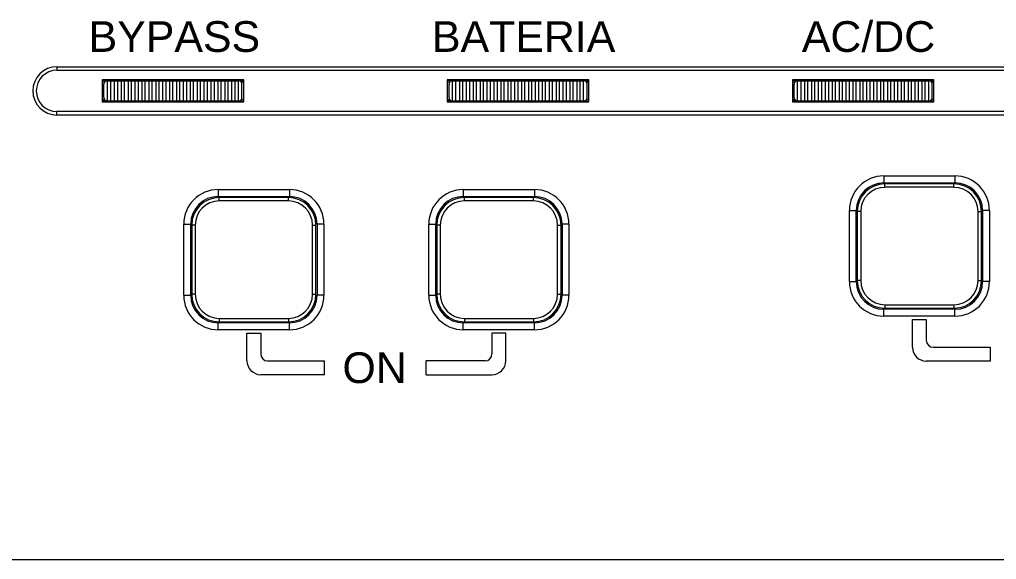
# Model space of a CAD drawing. Header units: millimetres. Extents: x -10 to 46, y -18 to 125.
# Drawn here: x 12.51 to 18.76, y 105.55 to 109 of the extents above; entities that cross this region are included whole.
import ezdxf

# ---------------------------------------------------------------- set-up
doc = ezdxf.new("R2010")
doc.units = ezdxf.units.MM
for name, color, linetype in [('4203-15164_0', 7, 'Continuous'), ('4203-16564_0', 7, 'Continuous'), ('4208-01013_0', 7, 'Continuous'), ('CONTINUA', 3, 'Continuous')]:
    doc.layers.add(name, color=color, linetype=linetype)
doc.styles.get("Standard").update_dxf_attribs({"font": 'arial.ttf'})

msp = doc.modelspace()

# ---------------------------------------------------------------- linework, layer by layer
at = {"color": 0, "linetype": 'ByBlock', "lineweight": 18}
for p, q in [((14.4612, 106.7308), (14.4612, 106.8192)), ((15.1113, 106.7308), (15.1113, 106.8192))]:
    msp.add_line(p, q, dxfattribs=at)
at = {"layer": '4203-15164_0', "color": 0, "linetype": 'ByBlock', "lineweight": 18}
for p, q in [((18.048, 107.9292), (18.048, 107.9513)), ((18.4898, 107.9513), (18.048, 107.9513)), ((18.4898, 107.9292), (18.048, 107.9292)), ((18.4898, 107.9292), (18.4898, 107.9513)), ((13.7883, 107.8419), (13.7883, 107.864)), ((14.23, 107.864), (13.7883, 107.864)), ((14.23, 107.8419), (14.23, 107.864)), ((15.3566, 107.8419), (15.3566, 107.864)), ((15.7984, 107.864), (15.3566, 107.864)), ((15.7984, 107.8419), (15.7984, 107.864)), ((14.23, 107.8419), (13.7883, 107.8419)), ((15.7984, 107.8419), (15.3566, 107.8419)), ((17.8713, 107.7745), (17.8713, 107.3328)), ((17.8934, 107.7745), (17.8713, 107.7745)), ((17.8934, 107.7745), (17.8934, 107.3328)), ((18.6444, 107.3328), (18.6444, 107.7745)), ((18.6444, 107.7745), (18.6665, 107.7745)), ((18.6665, 107.3328), (18.6665, 107.7745)), ((13.6115, 107.6873), (13.6115, 107.2455)), ((13.6336, 107.6873), (13.6115, 107.6873)), ((13.6336, 107.6873), (13.6336, 107.2455)), ((14.3847, 107.2455), (14.3847, 107.6873)), ((14.3847, 107.6873), (14.4067, 107.6873)), ((14.4067, 107.2455), (14.4067, 107.6873)), ((15.1799, 107.6873), (15.1799, 107.2455)), ((15.2019, 107.6873), (15.1799, 107.6873)), ((15.2019, 107.6873), (15.2019, 107.2455)), ((15.953, 107.2455), (15.953, 107.6873)), ((15.953, 107.6873), (15.9751, 107.6873)), ((15.9751, 107.2455), (15.9751, 107.6873)), ((17.8934, 107.3328), (17.8713, 107.3328)), ((18.6444, 107.3328), (18.6665, 107.3328)), ((13.6336, 107.2455), (13.6115, 107.2455)), ((14.3847, 107.2455), (14.4067, 107.2455)), ((15.2019, 107.2455), (15.1799, 107.2455)), ((15.953, 107.2455), (15.9751, 107.2455)), ((18.048, 107.1781), (18.4898, 107.1781)), ((18.048, 107.1781), (18.048, 107.156)), ((18.4898, 107.1781), (18.4898, 107.156)), ((18.048, 107.156), (18.4898, 107.156)), ((13.7883, 107.0909), (13.7883, 107.0688)), ((13.7883, 107.0909), (14.23, 107.0909)), ((13.7883, 107.0688), (14.23, 107.0688)), ((14.23, 107.0909), (14.23, 107.0688)), ((15.3566, 107.0909), (15.3566, 107.0688)), ((15.3566, 107.0909), (15.7984, 107.0909)), ((15.3566, 107.0688), (15.7984, 107.0688)), ((15.7984, 107.0909), (15.7984, 107.0688))]:
    msp.add_line(p, q, dxfattribs=at)
for centre, radius, start, end in [((18.048, 107.7745), 0.1767, 90, 180), ((18.048, 107.7745), 0.1546, 90, 180), ((18.4898, 107.7745), 0.1767, 0, 90), ((18.4898, 107.7745), 0.1546, 0, 90), ((13.7883, 107.6873), 0.1767, 90, 180), ((14.23, 107.6873), 0.1767, 0, 90), ((15.3566, 107.6873), 0.1767, 90, 180), ((15.7984, 107.6873), 0.1767, 0, 90), ((13.7883, 107.6873), 0.1546, 90, 180), ((14.23, 107.6873), 0.1546, 0, 90), ((15.3566, 107.6873), 0.1546, 90, 180), ((15.7984, 107.6873), 0.1546, 0, 90), ((18.048, 107.3328), 0.1767, 180, 270), ((18.048, 107.3328), 0.1546, 180, 270), ((18.4898, 107.3328), 0.1767, 270, 0), ((18.4898, 107.3328), 0.1546, 270, 0), ((13.7883, 107.2455), 0.1767, 180, 270), ((13.7883, 107.2455), 0.1546, 180, 270), ((14.23, 107.2455), 0.1767, 270, 0), ((14.23, 107.2455), 0.1546, 270, 0), ((15.3566, 107.2455), 0.1767, 180, 270), ((15.3566, 107.2455), 0.1546, 180, 270), ((15.7984, 107.2455), 0.1767, 270, 0), ((15.7984, 107.2455), 0.1546, 270, 0)]:
    msp.add_arc(centre, radius, start, end, dxfattribs=at)
at = {"layer": '4203-16564_0', "color": 0, "linetype": 'ByBlock', "lineweight": 18}
for p, q in [((12.7491, 108.7006), (12.7491, 108.6785)), ((12.7491, 108.7006), (23.0868, 108.7006)), ((12.7491, 108.6785), (23.0868, 108.6785)), ((13.0385, 108.6166), (13.0385, 108.4753)), ((13.9441, 108.6166), (13.0385, 108.6166)), ((13.9441, 108.4753), (13.9441, 108.6166)), ((15.2474, 108.6166), (15.2474, 108.4753)), ((16.153, 108.6166), (15.2474, 108.6166)), ((16.153, 108.4753), (16.153, 108.6166)), ((17.4563, 108.6166), (17.4563, 108.4753)), ((18.3619, 108.6166), (17.4563, 108.6166)), ((18.3619, 108.4753), (18.3619, 108.6166)), ((13.0385, 108.4753), (13.9441, 108.4753)), ((15.2474, 108.4753), (16.153, 108.4753)), ((17.4563, 108.4753), (18.3619, 108.4753)), ((12.7491, 108.3913), (12.7491, 108.4134)), ((23.0868, 108.4134), (12.7491, 108.4134)), ((23.0868, 108.3913), (12.7491, 108.3913)), ((18.0414, 108.0021), (18.0414, 107.9579)), ((18.0414, 108.0021), (18.4965, 108.0021)), ((18.4965, 108.0021), (18.4965, 107.9579)), ((18.0414, 107.9579), (18.4965, 107.9579)), ((13.7816, 107.9148), (13.7816, 107.8706)), ((13.7816, 107.9148), (14.2367, 107.9148)), ((13.7816, 107.8706), (14.2367, 107.8706)), ((14.2367, 107.9148), (14.2367, 107.8706)), ((15.3499, 107.9148), (15.3499, 107.8706)), ((15.3499, 107.9148), (15.805, 107.9148)), ((15.3499, 107.8706), (15.805, 107.8706)), ((15.805, 107.9148), (15.805, 107.8706)), ((17.8205, 107.3261), (17.8205, 107.7812)), ((17.8205, 107.7812), (17.8647, 107.7812)), ((17.8647, 107.3261), (17.8647, 107.7812)), ((18.6732, 107.7812), (18.6732, 107.3261)), ((18.7173, 107.7812), (18.6732, 107.7812)), ((18.7173, 107.7812), (18.7173, 107.3261)), ((13.5607, 107.2389), (13.5607, 107.6939)), ((13.5607, 107.6939), (13.6049, 107.6939)), ((13.6049, 107.2389), (13.6049, 107.6939)), ((14.4134, 107.6939), (14.4134, 107.2389)), ((14.4576, 107.6939), (14.4134, 107.6939)), ((14.4576, 107.6939), (14.4576, 107.2389)), ((15.1291, 107.2389), (15.1291, 107.6939)), ((15.1291, 107.6939), (15.1732, 107.6939)), ((15.1732, 107.2389), (15.1732, 107.6939)), ((15.9817, 107.6939), (15.9817, 107.2389)), ((16.0259, 107.6939), (15.9817, 107.6939)), ((16.0259, 107.6939), (16.0259, 107.2389)), ((17.8205, 107.3261), (17.8647, 107.3261)), ((18.7173, 107.3261), (18.6732, 107.3261)), ((13.5607, 107.2389), (13.6049, 107.2389)), ((14.4576, 107.2389), (14.4134, 107.2389)), ((15.1291, 107.2389), (15.1732, 107.2389)), ((16.0259, 107.2389), (15.9817, 107.2389)), ((18.4965, 107.1494), (18.0414, 107.1494)), ((18.0414, 107.1052), (18.0414, 107.1494)), ((18.4965, 107.1052), (18.0414, 107.1052)), ((18.4965, 107.1052), (18.4965, 107.1494)), ((13.7816, 107.018), (13.7816, 107.0621)), ((14.2367, 107.0621), (13.7816, 107.0621)), ((14.2367, 107.018), (14.2367, 107.0621)), ((15.3499, 107.018), (15.3499, 107.0621)), ((15.805, 107.0621), (15.3499, 107.0621)), ((15.805, 107.018), (15.805, 107.0621)), ((18.2248, 107.0832), (18.3131, 107.0832)), ((18.2248, 106.9064), (18.2248, 107.0832)), ((18.3131, 107.0832), (18.3131, 106.9506)), ((14.2367, 107.018), (13.7816, 107.018)), ((13.965, 106.8192), (13.965, 106.9959)), ((13.965, 106.9959), (14.0533, 106.9959)), ((14.0533, 106.9959), (14.0533, 106.8633)), ((15.805, 107.018), (15.3499, 107.018)), ((15.5333, 106.9959), (15.5333, 106.8633)), ((15.6216, 106.9959), (15.5333, 106.9959)), ((15.6216, 106.8192), (15.6216, 106.9959)), ((18.3573, 106.9064), (18.721, 106.9064)), ((18.721, 106.9064), (18.721, 106.8181)), ((14.0975, 106.8192), (14.4612, 106.8192)), ((15.4891, 106.8192), (15.1113, 106.8192)), ((18.721, 106.8181), (18.3131, 106.8181)), ((14.4612, 106.7308), (14.0533, 106.7308)), ((15.1113, 106.7308), (15.5333, 106.7308)), ((11.0836, 105.5491), (24.7125, 105.5491))]:
    msp.add_line(p, q, dxfattribs=at)
for centre, radius, start, end in [((12.7491, 108.5459), 0.1546, 90, 270), ((12.7491, 108.5459), 0.1325, 90, 270), ((18.0414, 107.7812), 0.2209, 90, 180), ((18.4965, 107.7812), 0.2209, 0, 90), ((18.0414, 107.7812), 0.1767, 90, 180), ((18.4965, 107.7812), 0.1767, 0, 90), ((13.7816, 107.6939), 0.2209, 90, 180), ((13.7816, 107.6939), 0.1767, 90, 180), ((14.2367, 107.6939), 0.2209, 0, 90), ((14.2367, 107.6939), 0.1767, 0, 90), ((15.3499, 107.6939), 0.2209, 90, 180), ((15.3499, 107.6939), 0.1767, 90, 180), ((15.805, 107.6939), 0.2209, 0, 90), ((15.805, 107.6939), 0.1767, 0, 90), ((18.0414, 107.3261), 0.2209, 180, 270), ((18.0414, 107.3261), 0.1767, 180, 270), ((18.4965, 107.3261), 0.2209, 270, 0), ((18.4965, 107.3261), 0.1767, 270, 0), ((13.7816, 107.2389), 0.2209, 180, 270), ((13.7816, 107.2389), 0.1767, 180, 270), ((14.2367, 107.2389), 0.2209, 270, 0), ((14.2367, 107.2389), 0.1767, 270, 0), ((15.3499, 107.2389), 0.2209, 180, 270), ((15.3499, 107.2389), 0.1767, 180, 270), ((15.805, 107.2389), 0.2209, 270, 0), ((15.805, 107.2389), 0.1767, 270, 0), ((18.3573, 106.9506), 0.0442, 180, 270), ((14.0975, 106.8633), 0.0442, 180, 270), ((15.4891, 106.8633), 0.0442, 270, 0), ((18.3131, 106.9064), 0.0884, 180, 270), ((14.0533, 106.8192), 0.0884, 180, 270), ((15.5333, 106.8192), 0.0884, 270, 0)]:
    msp.add_arc(centre, radius, start, end, dxfattribs=at)
at = {"layer": '4208-01013_0', "color": 0, "linetype": 'ByBlock', "lineweight": 18}
for p, q in [((13.0693, 108.6121), (13.0385, 108.6121)), ((13.0716, 108.6122), (13.0693, 108.6121)), ((13.0716, 108.4797), (13.0716, 108.6122)), ((13.0716, 108.6122), (13.911, 108.6122)), ((13.0937, 108.4811), (13.0937, 108.6108)), ((13.1158, 108.6108), (13.1158, 108.4811)), ((13.1379, 108.4811), (13.1379, 108.6108)), ((13.16, 108.6108), (13.16, 108.4811)), ((13.1821, 108.4811), (13.1821, 108.6108)), ((13.2042, 108.6108), (13.2042, 108.4811)), ((13.2263, 108.4811), (13.2263, 108.6108)), ((13.2483, 108.6108), (13.2483, 108.4811)), ((13.2704, 108.4811), (13.2704, 108.6108)), ((13.2925, 108.6108), (13.2925, 108.4811)), ((13.3146, 108.4811), (13.3146, 108.6108)), ((13.3367, 108.6108), (13.3367, 108.4811)), ((13.3588, 108.4811), (13.3588, 108.6108)), ((13.3809, 108.6108), (13.3809, 108.4811)), ((13.403, 108.4811), (13.403, 108.6108)), ((13.4251, 108.6108), (13.4251, 108.4811)), ((13.4471, 108.4811), (13.4471, 108.6108)), ((13.4692, 108.6108), (13.4692, 108.4811)), ((13.4913, 108.4811), (13.4913, 108.6108)), ((13.5134, 108.6108), (13.5134, 108.4811)), ((13.5355, 108.4811), (13.5355, 108.6108)), ((13.5576, 108.6108), (13.5576, 108.4811)), ((13.5797, 108.4811), (13.5797, 108.6108)), ((13.6018, 108.6108), (13.6018, 108.4811)), ((13.6239, 108.4811), (13.6239, 108.6108)), ((13.6459, 108.6108), (13.6459, 108.4811)), ((13.668, 108.4811), (13.668, 108.6108)), ((13.6901, 108.6108), (13.6901, 108.4811)), ((13.7122, 108.4811), (13.7122, 108.6108)), ((13.7343, 108.6108), (13.7343, 108.4811)), ((13.7564, 108.4811), (13.7564, 108.6108)), ((13.7785, 108.6108), (13.7785, 108.4811)), ((13.8006, 108.4811), (13.8006, 108.6108)), ((13.8227, 108.6108), (13.8227, 108.4811)), ((13.8447, 108.4811), (13.8447, 108.6108)), ((13.8668, 108.6108), (13.8668, 108.4811)), ((13.8889, 108.4811), (13.8889, 108.6108)), ((13.911, 108.4797), (13.911, 108.6122)), ((13.9134, 108.6121), (13.9441, 108.6121)), ((15.2782, 108.6121), (15.2474, 108.6121)), ((15.2805, 108.6122), (15.2782, 108.6121)), ((15.2805, 108.4797), (15.2805, 108.6122)), ((15.2805, 108.6122), (16.1199, 108.6122)), ((15.3026, 108.4811), (15.3026, 108.6108)), ((15.3247, 108.6108), (15.3247, 108.4811)), ((15.3468, 108.4811), (15.3468, 108.6108)), ((15.3689, 108.6108), (15.3689, 108.4811)), ((15.391, 108.4811), (15.391, 108.6108)), ((15.4131, 108.6108), (15.4131, 108.4811)), ((15.4351, 108.4811), (15.4351, 108.6108)), ((15.4572, 108.6108), (15.4572, 108.4811)), ((15.4793, 108.4811), (15.4793, 108.6108)), ((15.5014, 108.6108), (15.5014, 108.4811)), ((15.5235, 108.4811), (15.5235, 108.6108)), ((15.5456, 108.6108), (15.5456, 108.4811)), ((15.5677, 108.4811), (15.5677, 108.6108)), ((15.5898, 108.6108), (15.5898, 108.4811)), ((15.6119, 108.4811), (15.6119, 108.6108)), ((15.634, 108.6108), (15.634, 108.4811)), ((15.656, 108.4811), (15.656, 108.6108)), ((15.6781, 108.6108), (15.6781, 108.4811)), ((15.7002, 108.4811), (15.7002, 108.6108)), ((15.7223, 108.6108), (15.7223, 108.4811)), ((15.7444, 108.4811), (15.7444, 108.6108)), ((15.7665, 108.6108), (15.7665, 108.4811)), ((15.7886, 108.4811), (15.7886, 108.6108)), ((15.8107, 108.6108), (15.8107, 108.4811)), ((15.8328, 108.4811), (15.8328, 108.6108)), ((15.8548, 108.6108), (15.8548, 108.4811)), ((15.8769, 108.4811), (15.8769, 108.6108)), ((15.899, 108.6108), (15.899, 108.4811)), ((15.9211, 108.4811), (15.9211, 108.6108)), ((15.9432, 108.6108), (15.9432, 108.4811)), ((15.9653, 108.4811), (15.9653, 108.6108)), ((15.9874, 108.6108), (15.9874, 108.4811)), ((16.0095, 108.4811), (16.0095, 108.6108)), ((16.0316, 108.6108), (16.0316, 108.4811)), ((16.0536, 108.4811), (16.0536, 108.6108)), ((16.0757, 108.6108), (16.0757, 108.4811)), ((16.0978, 108.4811), (16.0978, 108.6108)), ((16.1199, 108.4797), (16.1199, 108.6122)), ((16.1223, 108.6121), (16.153, 108.6121)), ((17.4871, 108.6121), (17.4563, 108.6121)), ((17.4894, 108.6122), (17.4871, 108.6121)), ((17.4894, 108.4797), (17.4894, 108.6122)), ((17.4894, 108.6122), (18.3288, 108.6122)), ((17.5115, 108.4811), (17.5115, 108.6108)), ((17.5336, 108.6108), (17.5336, 108.4811)), ((17.5557, 108.4811), (17.5557, 108.6108)), ((17.5778, 108.6108), (17.5778, 108.4811)), ((17.5999, 108.4811), (17.5999, 108.6108)), ((17.622, 108.6108), (17.622, 108.4811)), ((17.644, 108.4811), (17.644, 108.6108)), ((17.6661, 108.6108), (17.6661, 108.4811)), ((17.6882, 108.4811), (17.6882, 108.6108)), ((17.7103, 108.6108), (17.7103, 108.4811)), ((17.7324, 108.4811), (17.7324, 108.6108)), ((17.7545, 108.6108), (17.7545, 108.4811)), ((17.7766, 108.4811), (17.7766, 108.6108)), ((17.7987, 108.6108), (17.7987, 108.4811)), ((17.8208, 108.4811), (17.8208, 108.6108)), ((17.8428, 108.6108), (17.8428, 108.4811)), ((17.8649, 108.4811), (17.8649, 108.6108)), ((17.887, 108.6108), (17.887, 108.4811)), ((17.9091, 108.4811), (17.9091, 108.6108)), ((17.9312, 108.6108), (17.9312, 108.4811)), ((17.9533, 108.4811), (17.9533, 108.6108)), ((17.9754, 108.6108), (17.9754, 108.4811)), ((17.9975, 108.4811), (17.9975, 108.6108)), ((18.0196, 108.6108), (18.0196, 108.4811)), ((18.0416, 108.4811), (18.0416, 108.6108)), ((18.0637, 108.6108), (18.0637, 108.4811)), ((18.0858, 108.4811), (18.0858, 108.6108)), ((18.1079, 108.6108), (18.1079, 108.4811)), ((18.13, 108.4811), (18.13, 108.6108)), ((18.1521, 108.6108), (18.1521, 108.4811)), ((18.1742, 108.4811), (18.1742, 108.6108)), ((18.1963, 108.6108), (18.1963, 108.4811)), ((18.2184, 108.4811), (18.2184, 108.6108)), ((18.2404, 108.6108), (18.2404, 108.4811)), ((18.2625, 108.4811), (18.2625, 108.6108)), ((18.2846, 108.6108), (18.2846, 108.4811)), ((18.3067, 108.4811), (18.3067, 108.6108)), ((18.3288, 108.4797), (18.3288, 108.6122)), ((18.3312, 108.6121), (18.3619, 108.6121)), ((13.0525, 108.6012), (13.0385, 108.6012)), ((13.05, 108.593), (13.0495, 108.5887)), ((13.0495, 108.5032), (13.0495, 108.5887)), ((13.9441, 108.6012), (13.9301, 108.6012)), ((13.9331, 108.5032), (13.9331, 108.5887)), ((15.2614, 108.6012), (15.2474, 108.6012)), ((15.2589, 108.593), (15.2584, 108.5887)), ((15.2584, 108.5032), (15.2584, 108.5887)), ((16.153, 108.6012), (16.139, 108.6012)), ((16.142, 108.5032), (16.142, 108.5887)), ((17.4703, 108.6012), (17.4563, 108.6012)), ((17.4678, 108.593), (17.4673, 108.5887)), ((17.4673, 108.5032), (17.4673, 108.5887)), ((18.3619, 108.6012), (18.3479, 108.6012)), ((18.3509, 108.5032), (18.3509, 108.5887)), ((13.0385, 108.4907), (13.0525, 108.4907)), ((13.9301, 108.4907), (13.9441, 108.4907)), ((15.2474, 108.4907), (15.2614, 108.4907)), ((16.139, 108.4907), (16.153, 108.4907)), ((17.4563, 108.4907), (17.4703, 108.4907)), ((18.3479, 108.4907), (18.3619, 108.4907)), ((13.0693, 108.4798), (13.0385, 108.4798)), ((13.911, 108.4797), (13.0716, 108.4797)), ((13.911, 108.4797), (13.9134, 108.4798)), ((13.9134, 108.4798), (13.9441, 108.4798)), ((15.2782, 108.4798), (15.2474, 108.4798)), ((16.1199, 108.4797), (15.2805, 108.4797)), ((16.1199, 108.4797), (16.1223, 108.4798)), ((16.1223, 108.4798), (16.153, 108.4798)), ((17.4871, 108.4798), (17.4563, 108.4798)), ((18.3288, 108.4797), (17.4894, 108.4797)), ((18.3288, 108.4797), (18.3312, 108.4798)), ((18.3312, 108.4798), (18.3619, 108.4798))]:
    msp.add_line(p, q, dxfattribs=at)
for points in [[(13.0716, 108.6108), (13.0688, 108.6105), (13.0653, 108.6098), (13.0616, 108.6082), (13.0577, 108.6057), (13.054, 108.602), (13.0514, 108.5975), (13.05, 108.593)], [(13.0693, 108.6121), (13.0643, 108.611), (13.0595, 108.6086), (13.0554, 108.6051), (13.0525, 108.6012)], [(13.9331, 108.5887), (13.9327, 108.593), (13.9313, 108.5975), (13.9286, 108.6019), (13.925, 108.6056), (13.9211, 108.6082), (13.9173, 108.6098), (13.9139, 108.6105), (13.911, 108.6108)], [(13.9301, 108.6012), (13.9272, 108.6051), (13.9232, 108.6086), (13.9184, 108.611), (13.9134, 108.6121)], [(15.2805, 108.6108), (15.2777, 108.6105), (15.2742, 108.6098), (15.2704, 108.6082), (15.2665, 108.6057), (15.2629, 108.602), (15.2603, 108.5975), (15.2589, 108.593)], [(15.2782, 108.6121), (15.2732, 108.611), (15.2683, 108.6086), (15.2643, 108.6051), (15.2614, 108.6012)], [(16.142, 108.5887), (16.1416, 108.593), (16.1402, 108.5975), (16.1375, 108.6019), (16.1339, 108.6056), (16.13, 108.6082), (16.1262, 108.6098), (16.1228, 108.6105), (16.1199, 108.6108)], [(16.139, 108.6012), (16.1361, 108.6051), (16.1321, 108.6086), (16.1273, 108.611), (16.1223, 108.6121)], [(17.4894, 108.6108), (17.4866, 108.6105), (17.4831, 108.6098), (17.4793, 108.6082), (17.4754, 108.6057), (17.4718, 108.602), (17.4692, 108.5975), (17.4678, 108.593)], [(17.4871, 108.6121), (17.4821, 108.611), (17.4772, 108.6086), (17.4732, 108.6051), (17.4703, 108.6012)], [(18.3509, 108.5887), (18.3505, 108.593), (18.3491, 108.5975), (18.3464, 108.6019), (18.3428, 108.6056), (18.3389, 108.6082), (18.3351, 108.6098), (18.3317, 108.6105), (18.3288, 108.6108)], [(18.3479, 108.6012), (18.345, 108.6051), (18.341, 108.6086), (18.3362, 108.611), (18.3312, 108.6121)], [(13.0495, 108.5032), (13.05, 108.4989), (13.0514, 108.4944), (13.054, 108.49), (13.0576, 108.4862), (13.0615, 108.4837), (13.0653, 108.4821), (13.0688, 108.4814), (13.0716, 108.4811)], [(13.0525, 108.4907), (13.0554, 108.4868), (13.0595, 108.4833), (13.0643, 108.4809), (13.0693, 108.4798)], [(13.911, 108.4811), (13.9139, 108.4814), (13.9173, 108.4821), (13.9211, 108.4837), (13.925, 108.4862), (13.9286, 108.4899), (13.9313, 108.4944), (13.9327, 108.4989), (13.9331, 108.5032)], [(13.9134, 108.4798), (13.9184, 108.4809), (13.9232, 108.4833), (13.9272, 108.4868), (13.9301, 108.4907)], [(15.2584, 108.5032), (15.2589, 108.4989), (15.2603, 108.4944), (15.2629, 108.49), (15.2665, 108.4862), (15.2704, 108.4837), (15.2742, 108.4821), (15.2777, 108.4814), (15.2805, 108.4811)], [(15.2614, 108.4907), (15.2643, 108.4868), (15.2683, 108.4833), (15.2732, 108.4809), (15.2782, 108.4798)], [(16.1199, 108.4811), (16.1228, 108.4814), (16.1262, 108.4821), (16.13, 108.4837), (16.1339, 108.4862), (16.1375, 108.4899), (16.1401, 108.4944), (16.1416, 108.4989), (16.142, 108.5032)], [(16.1223, 108.4798), (16.1273, 108.4809), (16.1321, 108.4833), (16.1361, 108.4868), (16.139, 108.4907)], [(17.4673, 108.5032), (17.4678, 108.4989), (17.4692, 108.4944), (17.4718, 108.49), (17.4754, 108.4862), (17.4793, 108.4837), (17.4831, 108.4821), (17.4866, 108.4814), (17.4894, 108.4811)], [(17.4703, 108.4907), (17.4732, 108.4868), (17.4772, 108.4833), (17.4821, 108.4809), (17.4871, 108.4798)], [(18.3288, 108.4811), (18.3317, 108.4814), (18.3351, 108.4821), (18.3389, 108.4837), (18.3428, 108.4862), (18.3464, 108.4899), (18.349, 108.4944), (18.3505, 108.4989), (18.3509, 108.5032)], [(18.3312, 108.4798), (18.3362, 108.4809), (18.341, 108.4833), (18.345, 108.4868), (18.3479, 108.4907)]]:
    msp.add_lwpolyline(points, dxfattribs=at)
for centre, major_axis, ratio, start_param, end_param in [((13.0827, 108.6109), (0.0133, 0), 0.017455, 3.727278, 5.6975), ((13.1048, 108.6109), (0.0133, 0), 0.017455, 3.727278, 5.6975), ((13.1269, 108.6109), (0.0133, 0), 0.017455, 3.727278, 5.6975), ((13.1489, 108.6109), (0.0133, 0), 0.017455, 3.727278, 5.6975), ((13.171, 108.6109), (0.0133, 0), 0.017455, 3.727278, 5.6975), ((13.1931, 108.6109), (0.0133, 0), 0.017455, 3.727278, 5.6975), ((13.2152, 108.6109), (0.0133, 0), 0.017455, 3.727278, 5.6975), ((13.2373, 108.6109), (0.0133, 0), 0.017455, 3.727278, 5.6975), ((13.2594, 108.6109), (0.0133, 0), 0.017455, 3.727278, 5.6975), ((13.2815, 108.6109), (0.0133, 0), 0.017455, 3.727278, 5.6975), ((13.3036, 108.6109), (0.0133, 0), 0.017455, 3.727278, 5.6975), ((13.3257, 108.6109), (0.0133, 0), 0.017455, 3.727278, 5.6975), ((13.3477, 108.6109), (0.0133, 0), 0.017455, 3.727278, 5.6975), ((13.3698, 108.6109), (0.0133, 0), 0.017455, 3.727278, 5.6975), ((13.3919, 108.6109), (0.0133, 0), 0.017455, 3.727278, 5.6975), ((13.414, 108.6109), (0.0133, 0), 0.017455, 3.727278, 5.6975), ((13.4361, 108.6109), (0.0133, 0), 0.017455, 3.727278, 5.6975), ((13.4582, 108.6109), (0.0133, 0), 0.017455, 3.727278, 5.6975), ((13.4803, 108.6109), (0.0133, 0), 0.017455, 3.727278, 5.6975), ((13.5024, 108.6109), (0.0133, 0), 0.017455, 3.727278, 5.6975), ((13.5245, 108.6109), (0.0133, 0), 0.017455, 3.727278, 5.6975), ((13.5465, 108.6109), (0.0133, 0), 0.017455, 3.727278, 5.6975), ((13.5686, 108.6109), (0.0133, 0), 0.017455, 3.727278, 5.6975), ((13.5907, 108.6109), (0.0133, 0), 0.017455, 3.727278, 5.6975), ((13.6128, 108.6109), (0.0133, 0), 0.017455, 3.727278, 5.6975), ((13.6349, 108.6109), (0.0133, 0), 0.017455, 3.727278, 5.6975), ((13.657, 108.6109), (0.0133, 0), 0.017455, 3.727278, 5.6975), ((13.6791, 108.6109), (0.0133, 0), 0.017455, 3.727278, 5.6975), ((13.7012, 108.6109), (0.0133, 0), 0.017455, 3.727278, 5.6975), ((13.7233, 108.6109), (0.0133, 0), 0.017455, 3.727278, 5.6975), ((13.7453, 108.6109), (0.0133, 0), 0.017455, 3.727278, 5.6975), ((13.7674, 108.6109), (0.0133, 0), 0.017455, 3.727278, 5.6975), ((13.7895, 108.6109), (0.0133, 0), 0.017455, 3.727278, 5.6975), ((13.8116, 108.6109), (0.0133, 0), 0.017455, 3.727278, 5.6975), ((13.8337, 108.6109), (0.0133, 0), 0.017455, 3.727278, 5.6975), ((13.8558, 108.6109), (0.0133, 0), 0.017455, 3.727278, 5.6975), ((13.8779, 108.6109), (0.0133, 0), 0.017455, 3.727278, 5.6975), ((13.9, 108.6109), (0.0133, 0), 0.017455, 3.727278, 5.6975), ((13.911, 108.599), (0.0221, 0), 0.600122, 1.463421, 1.570796), ((15.2916, 108.6109), (0.0133, 0), 0.017455, 3.727278, 5.6975), ((15.3137, 108.6109), (0.0133, 0), 0.017455, 3.727278, 5.6975), ((15.3357, 108.6109), (0.0133, 0), 0.017455, 3.727278, 5.6975), ((15.3578, 108.6109), (0.0133, 0), 0.017455, 3.727278, 5.6975), ((15.3799, 108.6109), (0.0133, 0), 0.017455, 3.727278, 5.6975), ((15.402, 108.6109), (0.0133, 0), 0.017455, 3.727278, 5.6975), ((15.4241, 108.6109), (0.0133, 0), 0.017455, 3.727278, 5.6975), ((15.4462, 108.6109), (0.0133, 0), 0.017455, 3.727278, 5.6975), ((15.4683, 108.6109), (0.0133, 0), 0.017455, 3.727278, 5.6975), ((15.4904, 108.6109), (0.0133, 0), 0.017455, 3.727278, 5.6975), ((15.5125, 108.6109), (0.0133, 0), 0.017455, 3.727278, 5.6975), ((15.5346, 108.6109), (0.0133, 0), 0.017455, 3.727278, 5.6975), ((15.5566, 108.6109), (0.0133, 0), 0.017455, 3.727278, 5.6975), ((15.5787, 108.6109), (0.0133, 0), 0.017455, 3.727278, 5.6975), ((15.6008, 108.6109), (0.0133, 0), 0.017455, 3.727278, 5.6975), ((15.6229, 108.6109), (0.0133, 0), 0.017455, 3.727278, 5.6975), ((15.645, 108.6109), (0.0133, 0), 0.017455, 3.727278, 5.6975), ((15.6671, 108.6109), (0.0133, 0), 0.017455, 3.727278, 5.6975), ((15.6892, 108.6109), (0.0133, 0), 0.017455, 3.727278, 5.6975), ((15.7113, 108.6109), (0.0133, 0), 0.017455, 3.727278, 5.6975), ((15.7334, 108.6109), (0.0133, 0), 0.017455, 3.727278, 5.6975), ((15.7554, 108.6109), (0.0133, 0), 0.017455, 3.727278, 5.6975), ((15.7775, 108.6109), (0.0133, 0), 0.017455, 3.727278, 5.6975), ((15.7996, 108.6109), (0.0133, 0), 0.017455, 3.727278, 5.6975), ((15.8217, 108.6109), (0.0133, 0), 0.017455, 3.727278, 5.6975), ((15.8438, 108.6109), (0.0133, 0), 0.017455, 3.727278, 5.6975), ((15.8659, 108.6109), (0.0133, 0), 0.017455, 3.727278, 5.6975), ((15.888, 108.6109), (0.0133, 0), 0.017455, 3.727278, 5.6975), ((15.9101, 108.6109), (0.0133, 0), 0.017455, 3.727278, 5.6975), ((15.9322, 108.6109), (0.0133, 0), 0.017455, 3.727278, 5.6975), ((15.9542, 108.6109), (0.0133, 0), 0.017455, 3.727278, 5.6975), ((15.9763, 108.6109), (0.0133, 0), 0.017455, 3.727278, 5.6975), ((15.9984, 108.6109), (0.0133, 0), 0.017455, 3.727278, 5.6975), ((16.0205, 108.6109), (0.0133, 0), 0.017455, 3.727278, 5.6975), ((16.0426, 108.6109), (0.0133, 0), 0.017455, 3.727278, 5.6975), ((16.0647, 108.6109), (0.0133, 0), 0.017455, 3.727278, 5.6975), ((16.0868, 108.6109), (0.0133, 0), 0.017455, 3.727278, 5.6975), ((16.1089, 108.6109), (0.0133, 0), 0.017455, 3.727278, 5.6975), ((16.1199, 108.599), (0.0221, 0), 0.600122, 1.463421, 1.570796), ((17.5005, 108.6109), (0.0133, 0), 0.017455, 3.727278, 5.6975), ((17.5226, 108.6109), (0.0133, 0), 0.017455, 3.727278, 5.6975), ((17.5446, 108.6109), (0.0133, 0), 0.017455, 3.727278, 5.6975), ((17.5667, 108.6109), (0.0133, 0), 0.017455, 3.727278, 5.6975), ((17.5888, 108.6109), (0.0133, 0), 0.017455, 3.727278, 5.6975), ((17.6109, 108.6109), (0.0133, 0), 0.017455, 3.727278, 5.6975), ((17.633, 108.6109), (0.0133, 0), 0.017455, 3.727278, 5.6975), ((17.6551, 108.6109), (0.0133, 0), 0.017455, 3.727278, 5.6975), ((17.6772, 108.6109), (0.0133, 0), 0.017455, 3.727278, 5.6975), ((17.6993, 108.6109), (0.0133, 0), 0.017455, 3.727278, 5.6975), ((17.7214, 108.6109), (0.0133, 0), 0.017455, 3.727278, 5.6975), ((17.7434, 108.6109), (0.0133, 0), 0.017455, 3.727278, 5.6975), ((17.7655, 108.6109), (0.0133, 0), 0.017455, 3.727278, 5.6975), ((17.7876, 108.6109), (0.0133, 0), 0.017455, 3.727278, 5.6975), ((17.8097, 108.6109), (0.0133, 0), 0.017455, 3.727278, 5.6975), ((17.8318, 108.6109), (0.0133, 0), 0.017455, 3.727278, 5.6975), ((17.8539, 108.6109), (0.0133, 0), 0.017455, 3.727278, 5.6975), ((17.876, 108.6109), (0.0133, 0), 0.017455, 3.727278, 5.6975), ((17.8981, 108.6109), (0.0133, 0), 0.017455, 3.727278, 5.6975), ((17.9202, 108.6109), (0.0133, 0), 0.017455, 3.727278, 5.6975), ((17.9422, 108.6109), (0.0133, 0), 0.017455, 3.727278, 5.6975), ((17.9643, 108.6109), (0.0133, 0), 0.017455, 3.727278, 5.6975), ((17.9864, 108.6109), (0.0133, 0), 0.017455, 3.727278, 5.6975), ((18.0085, 108.6109), (0.0133, 0), 0.017455, 3.727278, 5.6975), ((18.0306, 108.6109), (0.0133, 0), 0.017455, 3.727278, 5.6975), ((18.0527, 108.6109), (0.0133, 0), 0.017455, 3.727278, 5.6975), ((18.0748, 108.6109), (0.0133, 0), 0.017455, 3.727278, 5.6975), ((18.0969, 108.6109), (0.0133, 0), 0.017455, 3.727278, 5.6975), ((18.119, 108.6109), (0.0133, 0), 0.017455, 3.727278, 5.6975), ((18.141, 108.6109), (0.0133, 0), 0.017455, 3.727278, 5.6975), ((18.1631, 108.6109), (0.0133, 0), 0.017455, 3.727278, 5.6975), ((18.1852, 108.6109), (0.0133, 0), 0.017455, 3.727278, 5.6975), ((18.2073, 108.6109), (0.0133, 0), 0.017455, 3.727278, 5.6975), ((18.2294, 108.6109), (0.0133, 0), 0.017455, 3.727278, 5.6975), ((18.2515, 108.6109), (0.0133, 0), 0.017455, 3.727278, 5.6975), ((18.2736, 108.6109), (0.0133, 0), 0.017455, 3.727278, 5.6975), ((18.2957, 108.6109), (0.0133, 0), 0.017455, 3.727278, 5.6975), ((18.3178, 108.6109), (0.0133, 0), 0.017455, 3.727278, 5.6975), ((18.3288, 108.599), (0.0221, 0), 0.600122, 1.463421, 1.570796), ((13.0716, 108.5901), (0, 0.0221), 0.999848, 1.04711, 1.570796), ((13.911, 108.5901), (0, 0.0221), 0.999848, 4.712389, 5.236076), ((15.2805, 108.5901), (0, 0.0221), 0.999848, 1.04711, 1.570796), ((16.1199, 108.5901), (0, 0.0221), 0.999848, 4.712389, 5.236076), ((17.4894, 108.5901), (0, 0.0221), 0.999848, 1.04711, 1.570796), ((18.3288, 108.5901), (0, 0.0221), 0.999848, 4.712389, 5.236076), ((13.0716, 108.5018), (0, 0.0221), 0.999848, 1.570796, 2.094483), ((13.0827, 108.481), (0.0133, 0), 0.017455, 0.585686, 2.555907), ((13.1048, 108.481), (0.0133, 0), 0.017455, 0.585686, 2.555907), ((13.1269, 108.481), (0.0133, 0), 0.017455, 0.585686, 2.555907), ((13.1489, 108.481), (0.0133, 0), 0.017455, 0.585686, 2.555907), ((13.171, 108.481), (0.0133, 0), 0.017455, 0.585686, 2.555907), ((13.1931, 108.481), (0.0133, 0), 0.017455, 0.585686, 2.555907), ((13.2152, 108.481), (0.0133, 0), 0.017455, 0.585686, 2.555907), ((13.2373, 108.481), (0.0133, 0), 0.017455, 0.585686, 2.555907), ((13.2594, 108.481), (0.0133, 0), 0.017455, 0.585686, 2.555907), ((13.2815, 108.481), (0.0133, 0), 0.017455, 0.585686, 2.555907), ((13.3036, 108.481), (0.0133, 0), 0.017455, 0.585686, 2.555907), ((13.3257, 108.481), (0.0133, 0), 0.017455, 0.585686, 2.555907), ((13.3477, 108.481), (0.0133, 0), 0.017455, 0.585686, 2.555907), ((13.3698, 108.481), (0.0133, 0), 0.017455, 0.585686, 2.555907), ((13.3919, 108.481), (0.0133, 0), 0.017455, 0.585686, 2.555907), ((13.414, 108.481), (0.0133, 0), 0.017455, 0.585686, 2.555907), ((13.4361, 108.481), (0.0133, 0), 0.017455, 0.585686, 2.555907), ((13.4582, 108.481), (0.0133, 0), 0.017455, 0.585686, 2.555907), ((13.4803, 108.481), (0.0133, 0), 0.017455, 0.585686, 2.555907), ((13.5024, 108.481), (0.0133, 0), 0.017455, 0.585686, 2.555907), ((13.5245, 108.481), (0.0133, 0), 0.017455, 0.585686, 2.555907), ((13.5465, 108.481), (0.0133, 0), 0.017455, 0.585686, 2.555907), ((13.5686, 108.481), (0.0133, 0), 0.017455, 0.585686, 2.555907), ((13.5907, 108.481), (0.0133, 0), 0.017455, 0.585686, 2.555907), ((13.6128, 108.481), (0.0133, 0), 0.017455, 0.585686, 2.555907), ((13.6349, 108.481), (0.0133, 0), 0.017455, 0.585686, 2.555907), ((13.657, 108.481), (0.0133, 0), 0.017455, 0.585686, 2.555907), ((13.6791, 108.481), (0.0133, 0), 0.017455, 0.585686, 2.555907), ((13.7012, 108.481), (0.0133, 0), 0.017455, 0.585686, 2.555907), ((13.7233, 108.481), (0.0133, 0), 0.017455, 0.585686, 2.555907), ((13.7453, 108.481), (0.0133, 0), 0.017455, 0.585686, 2.555907), ((13.7674, 108.481), (0.0133, 0), 0.017455, 0.585686, 2.555907), ((13.7895, 108.481), (0.0133, 0), 0.017455, 0.585686, 2.555907), ((13.8116, 108.481), (0.0133, 0), 0.017455, 0.585686, 2.555907), ((13.8337, 108.481), (0.0133, 0), 0.017455, 0.585686, 2.555907), ((13.8558, 108.481), (0.0133, 0), 0.017455, 0.585686, 2.555907), ((13.8779, 108.481), (0.0133, 0), 0.017455, 0.585686, 2.555907), ((13.9, 108.481), (0.0133, 0), 0.017455, 0.585686, 2.555907), ((13.911, 108.5018), (0, 0.0221), 0.999848, 4.188702, 4.712389), ((15.2805, 108.5018), (0, 0.0221), 0.999848, 1.570796, 2.094483), ((15.2916, 108.481), (0.0133, 0), 0.017455, 0.585686, 2.555907), ((15.3137, 108.481), (0.0133, 0), 0.017455, 0.585686, 2.555907), ((15.3357, 108.481), (0.0133, 0), 0.017455, 0.585686, 2.555907), ((15.3578, 108.481), (0.0133, 0), 0.017455, 0.585686, 2.555907), ((15.3799, 108.481), (0.0133, 0), 0.017455, 0.585686, 2.555907), ((15.402, 108.481), (0.0133, 0), 0.017455, 0.585686, 2.555907), ((15.4241, 108.481), (0.0133, 0), 0.017455, 0.585686, 2.555907), ((15.4462, 108.481), (0.0133, 0), 0.017455, 0.585686, 2.555907), ((15.4683, 108.481), (0.0133, 0), 0.017455, 0.585686, 2.555907), ((15.4904, 108.481), (0.0133, 0), 0.017455, 0.585686, 2.555907), ((15.5125, 108.481), (0.0133, 0), 0.017455, 0.585686, 2.555907), ((15.5346, 108.481), (0.0133, 0), 0.017455, 0.585686, 2.555907), ((15.5566, 108.481), (0.0133, 0), 0.017455, 0.585686, 2.555907), ((15.5787, 108.481), (0.0133, 0), 0.017455, 0.585686, 2.555907), ((15.6008, 108.481), (0.0133, 0), 0.017455, 0.585686, 2.555907), ((15.6229, 108.481), (0.0133, 0), 0.017455, 0.585686, 2.555907), ((15.645, 108.481), (0.0133, 0), 0.017455, 0.585686, 2.555907), ((15.6671, 108.481), (0.0133, 0), 0.017455, 0.585686, 2.555907), ((15.6892, 108.481), (0.0133, 0), 0.017455, 0.585686, 2.555907), ((15.7113, 108.481), (0.0133, 0), 0.017455, 0.585686, 2.555907), ((15.7334, 108.481), (0.0133, 0), 0.017455, 0.585686, 2.555907), ((15.7554, 108.481), (0.0133, 0), 0.017455, 0.585686, 2.555907), ((15.7775, 108.481), (0.0133, 0), 0.017455, 0.585686, 2.555907), ((15.7996, 108.481), (0.0133, 0), 0.017455, 0.585686, 2.555907), ((15.8217, 108.481), (0.0133, 0), 0.017455, 0.585686, 2.555907), ((15.8438, 108.481), (0.0133, 0), 0.017455, 0.585686, 2.555907), ((15.8659, 108.481), (0.0133, 0), 0.017455, 0.585686, 2.555907), ((15.888, 108.481), (0.0133, 0), 0.017455, 0.585686, 2.555907), ((15.9101, 108.481), (0.0133, 0), 0.017455, 0.585686, 2.555907), ((15.9322, 108.481), (0.0133, 0), 0.017455, 0.585686, 2.555907), ((15.9542, 108.481), (0.0133, 0), 0.017455, 0.585686, 2.555907), ((15.9763, 108.481), (0.0133, 0), 0.017455, 0.585686, 2.555907), ((15.9984, 108.481), (0.0133, 0), 0.017455, 0.585686, 2.555907), ((16.0205, 108.481), (0.0133, 0), 0.017455, 0.585686, 2.555907), ((16.0426, 108.481), (0.0133, 0), 0.017455, 0.585686, 2.555907), ((16.0647, 108.481), (0.0133, 0), 0.017455, 0.585686, 2.555907), ((16.0868, 108.481), (0.0133, 0), 0.017455, 0.585686, 2.555907), ((16.1089, 108.481), (0.0133, 0), 0.017455, 0.585686, 2.555907), ((16.1199, 108.5018), (0, 0.0221), 0.999848, 4.188702, 4.712389), ((17.4894, 108.5018), (0, 0.0221), 0.999848, 1.570796, 2.094483), ((17.5005, 108.481), (0.0133, 0), 0.017455, 0.585686, 2.555907), ((17.5226, 108.481), (0.0133, 0), 0.017455, 0.585686, 2.555907), ((17.5446, 108.481), (0.0133, 0), 0.017455, 0.585686, 2.555907), ((17.5667, 108.481), (0.0133, 0), 0.017455, 0.585686, 2.555907), ((17.5888, 108.481), (0.0133, 0), 0.017455, 0.585686, 2.555907), ((17.6109, 108.481), (0.0133, 0), 0.017455, 0.585686, 2.555907), ((17.633, 108.481), (0.0133, 0), 0.017455, 0.585686, 2.555907), ((17.6551, 108.481), (0.0133, 0), 0.017455, 0.585686, 2.555907), ((17.6772, 108.481), (0.0133, 0), 0.017455, 0.585686, 2.555907), ((17.6993, 108.481), (0.0133, 0), 0.017455, 0.585686, 2.555907), ((17.7214, 108.481), (0.0133, 0), 0.017455, 0.585686, 2.555907), ((17.7434, 108.481), (0.0133, 0), 0.017455, 0.585686, 2.555907), ((17.7655, 108.481), (0.0133, 0), 0.017455, 0.585686, 2.555907), ((17.7876, 108.481), (0.0133, 0), 0.017455, 0.585686, 2.555907), ((17.8097, 108.481), (0.0133, 0), 0.017455, 0.585686, 2.555907), ((17.8318, 108.481), (0.0133, 0), 0.017455, 0.585686, 2.555907), ((17.8539, 108.481), (0.0133, 0), 0.017455, 0.585686, 2.555907), ((17.876, 108.481), (0.0133, 0), 0.017455, 0.585686, 2.555907), ((17.8981, 108.481), (0.0133, 0), 0.017455, 0.585686, 2.555907), ((17.9202, 108.481), (0.0133, 0), 0.017455, 0.585686, 2.555907), ((17.9422, 108.481), (0.0133, 0), 0.017455, 0.585686, 2.555907), ((17.9643, 108.481), (0.0133, 0), 0.017455, 0.585686, 2.555907), ((17.9864, 108.481), (0.0133, 0), 0.017455, 0.585686, 2.555907), ((18.0085, 108.481), (0.0133, 0), 0.017455, 0.585686, 2.555907), ((18.0306, 108.481), (0.0133, 0), 0.017455, 0.585686, 2.555907), ((18.0527, 108.481), (0.0133, 0), 0.017455, 0.585686, 2.555907), ((18.0748, 108.481), (0.0133, 0), 0.017455, 0.585686, 2.555907), ((18.0969, 108.481), (0.0133, 0), 0.017455, 0.585686, 2.555907), ((18.119, 108.481), (0.0133, 0), 0.017455, 0.585686, 2.555907), ((18.141, 108.481), (0.0133, 0), 0.017455, 0.585686, 2.555907), ((18.1631, 108.481), (0.0133, 0), 0.017455, 0.585686, 2.555907), ((18.1852, 108.481), (0.0133, 0), 0.017455, 0.585686, 2.555907), ((18.2073, 108.481), (0.0133, 0), 0.017455, 0.585686, 2.555907), ((18.2294, 108.481), (0.0133, 0), 0.017455, 0.585686, 2.555907), ((18.2515, 108.481), (0.0133, 0), 0.017455, 0.585686, 2.555907), ((18.2736, 108.481), (0.0133, 0), 0.017455, 0.585686, 2.555907), ((18.2957, 108.481), (0.0133, 0), 0.017455, 0.585686, 2.555907), ((18.3178, 108.481), (0.0133, 0), 0.017455, 0.585686, 2.555907), ((18.3288, 108.5018), (0, 0.0221), 0.999848, 4.188702, 4.712389), ((13.0716, 108.4929), (0.0221, 0), 0.600122, 4.605013, 4.712389), ((15.2805, 108.4929), (0.0221, 0), 0.600122, 4.605013, 4.712389), ((17.4894, 108.4929), (0.0221, 0), 0.600122, 4.605013, 4.712389)]:
    msp.add_ellipse(centre, major_axis=major_axis, ratio=ratio, start_param=start_param, end_param=end_param, dxfattribs=at)

# ---------------------------------------------------------------- texts
at = {"layer": 'CONTINUA', "color": 0, "linetype": 'ByBlock', "lineweight": 18}
for s, p in [('BYPASS', (12.9519, 108.7955)), ('BATERIA', (15.1493, 108.7955)), ('AC/DC', (17.5165, 108.7955)), ('ON', (14.5763, 106.6773))]:
    msp.add_text(s, height=0.19635, dxfattribs=at).set_placement(p)

doc.saveas('drawing.dxf')
